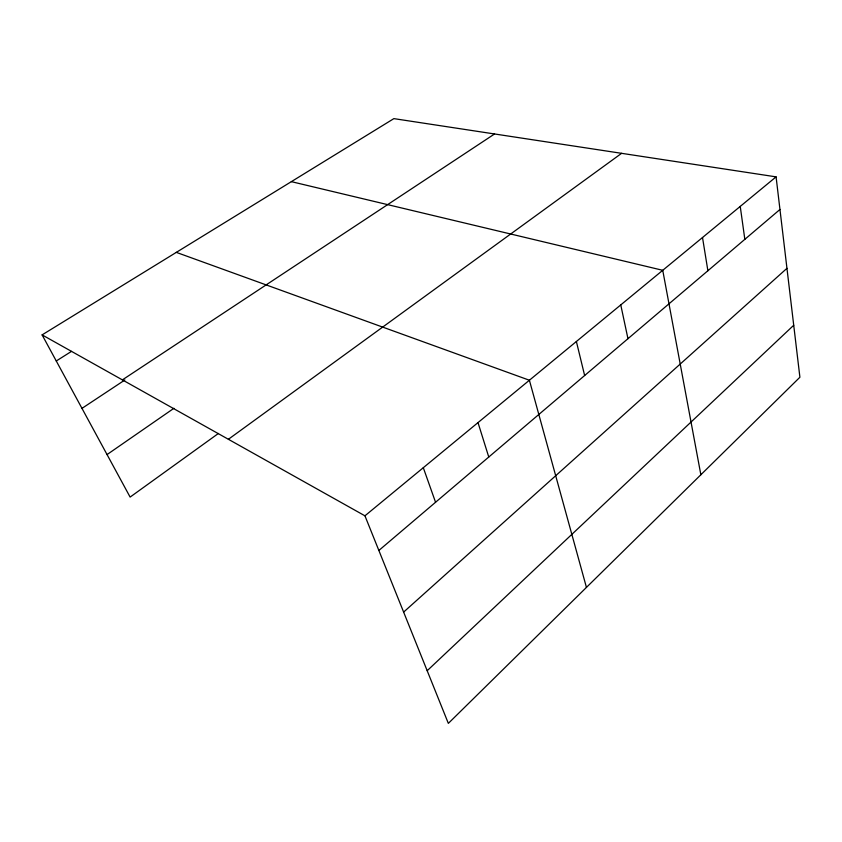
<?xml version="1.0" encoding="UTF-8"?>
<svg xmlns="http://www.w3.org/2000/svg" width="842" height="842" viewBox="0 0 842 842"><rect width="100%" height="100%" fill="white"/><g stroke="black" fill="none" stroke-linecap="round" stroke-linejoin="round"><path stroke-width="1.26" d="M427.189 670.706L793.722 325.254M403.634 612.092L786.954 268.324M378.868 550.457L779.955 209.479M364.944 515.82L776.082 176.862L799.9 377.248L448.344 723.373L364.944 515.82L42.1 334.884L393.877 118.627L776.082 176.862M228.392 439.292L621.606 153.328M218.425 433.451L130.121 497.085L42.1 334.884M107.05 454.575L173.915 408.307M81.979 408.37L124.879 379.984M122.385 379.879L494.559 133.973M56.267 360.986L71.507 351.367M291.364 181.651L662.738 270.303L700.86 474.762M176.325 252.368L529.397 380.237L586.442 587.411M423.305 467.71L435.556 502.264M478.003 422.61L488.77 457.027M576.381 341.505L584.643 375.521M620.764 304.92L627.964 338.695M702.512 237.518L707.89 270.745M740.244 206.416L744.833 239.339"/></g></svg>
